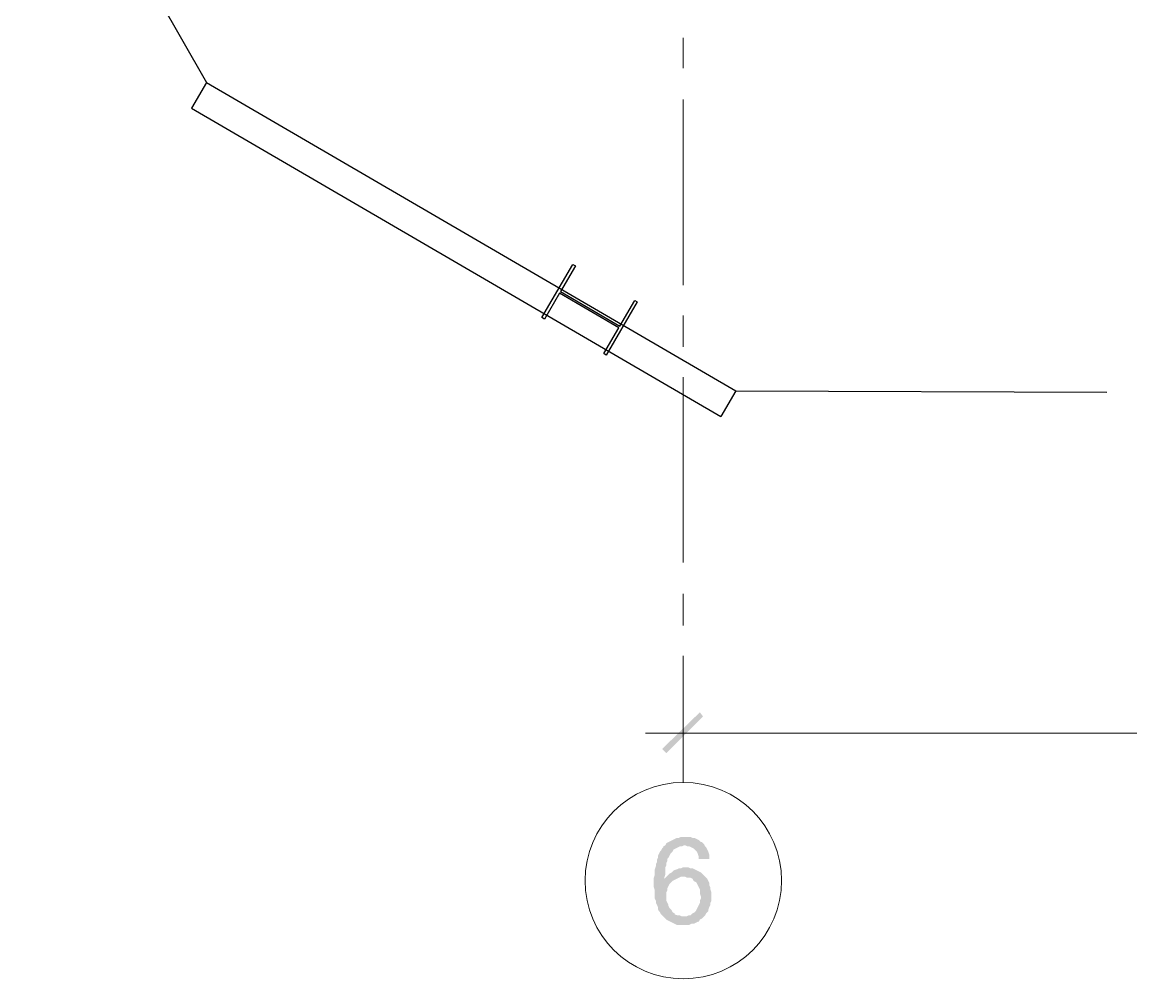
# Model space of a CAD drawing. Header units: millimetres. Extents: x -383313 to -161684, y -117025 to 99224.
# Drawn here: x -353183 to -348702, y -28245 to -24378 of the extents above; entities that cross this region are included whole.
import ezdxf

# ---------------------------------------------------------------- set-up
doc = ezdxf.new("R2010")
doc.units = ezdxf.units.MM
doc.header["$MEASUREMENT"] = 0
for name, color, linetype in [('001__КОНСТРУКТИВ__Двери', 13, 'Continuous'), ('001__КОНСТРУКТИВ__Колонны', 14, 'Continuous'), ('PDF_Geometry', 7, 'Continuous'), ('PDF_Solid Fills', 7, 'Continuous')]:
    doc.layers.add(name, color=color, linetype=linetype)

# ---------------------------------------------------------------- blocks, each defined once
blk = doc.blocks.new('A$Cf5759c35')
at = {"layer": 'PDF_Solid Fills'}
for points in [[(7958.5, -9406.5), (7941.6, -9406.5), (7933.1, -9410.7), (7924.6, -9410.7), (7916.2, -9414.9), (7907.7, -9419.2), (7899.2, -9423.4), (7890.8, -9427.6), (7882.3, -9431.9), (7878.1, -9440.3), (7954.3, -9440.3), (7958.5, -9440.3), (7967, -9444.6), (7975.4, -9444.6), (7983.9, -9448.8), (7992.4, -9453), (8000.8, -9461.5), (8000.8, -9461.5), (8005.1, -9465.7), (8009.3, -9474.2), (8013.5, -9486.9), (8013.5, -9495.4), (8055.9, -9495.4), (8055.9, -9486.9), (8055.9, -9478.4), (8051.6, -9465.7), (8047.4, -9457.3), (8043.2, -9448.8), (8038.9, -9444.6), (8034.7, -9436.1), (8026.2, -9427.6), (8022, -9427.6), (8013.5, -9419.2), (8005.1, -9414.9), (7996.6, -9410.7), (7988.1, -9410.7), (7979.7, -9406.5), (7967, -9406.5)], [(7878.1, -9440.3), (7869.6, -9444.6), (7869.6, -9448.8), (7865.4, -9453), (7861.1, -9461.5), (7856.9, -9465.7), (7852.7, -9474.2), (7848.4, -9482.7), (7848.4, -9491.1), (7844.2, -9499.6), (7844.2, -9508.1), (7840, -9516.5), (7840, -9525), (7835.7, -9537.7), (7835.7, -9546.2), (7835.7, -9558.9), (7831.5, -9571.6), (7831.5, -9580), (7831.5, -9592.7), (7831.5, -9597), (7831.5, -9609.7), (7835.7, -9622.4), (7835.7, -9635.1), (7835.7, -9643.5), (7835.7, -9656.2), (7840, -9664.7), (7840, -9673.2), (7844.2, -9681.6), (7848.4, -9690.1), (7848.4, -9698.6), (7852.7, -9707), (7856.9, -9711.3), (7861.1, -9719.7), (7865.4, -9724), (7869.6, -9728.2), (7878.1, -9736.7), (7882.3, -9740.9), (7890.8, -9745.1), (7899.2, -9749.4), (7907.7, -9753.6), (7916.2, -9757.8), (7924.6, -9762.1), (7933.1, -9762.1), (7945.8, -9762.1), (7954.3, -9762.1), (7954.3, -9762.1), (7967, -9762.1), (7975.4, -9762.1), (7983.9, -9757.8), (7992.4, -9757.8), (8000.8, -9753.6), (8009.3, -9749.4), (8013.5, -9749.4), (8017.8, -9740.9), (8026.2, -9736.7), (8034.7, -9728.2), (7954.3, -9728.2), (7945.8, -9728.2), (7937.3, -9724), (7928.9, -9724), (7916.2, -9719.7), (7916.2, -9715.5), (7907.7, -9711.3), (7903.5, -9702.8), (7895, -9694.3), (7890.8, -9685.9), (7890.8, -9681.6), (7886.5, -9673.2), (7882.3, -9664.7), (7882.3, -9656.2), (7882.3, -9643.5), (7882.3, -9639.3), (7882.3, -9630.8), (7886.5, -9622.4), (7886.5, -9613.9), (7890.8, -9605.4), (7895, -9597), (7903.5, -9588.5), (7907.7, -9584.3), (7916.2, -9580), (7873.8, -9575.8), (7873.8, -9571.6), (7878.1, -9558.9), (7878.1, -9550.4), (7878.1, -9537.7), (7878.1, -9529.2), (7882.3, -9520.8), (7882.3, -9512.3), (7886.5, -9503.8), (7886.5, -9495.4), (7890.8, -9491.1), (7895, -9482.7), (7899.2, -9474.2), (7907.7, -9465.7), (7911.9, -9457.3), (7920.4, -9453), (7928.9, -9448.8), (7937.3, -9444.6), (7945.8, -9444.6), (7954.3, -9440.3)], [(7962.7, -9529.2), (7950, -9529.2), (7941.6, -9533.5), (7933.1, -9533.5), (7924.6, -9537.7), (7911.9, -9541.9), (7911.9, -9541.9), (7903.5, -9550.4), (7895, -9554.6), (7886.5, -9563.1), (7882.3, -9567.3), (7873.8, -9575.8), (7916.2, -9580), (7924.6, -9575.8), (7933.1, -9571.6), (7941.6, -9567.3), (7950, -9567.3), (8034.7, -9563.1), (8030.5, -9558.9), (8022, -9550.4), (8013.5, -9546.2), (8005.1, -9541.9), (7996.6, -9537.7), (7988.1, -9533.5), (7979.7, -9533.5), (7971.2, -9529.2)], [(8034.7, -9563.1), (7950, -9567.3), (7958.5, -9567.3), (7967, -9571.6), (7979.7, -9571.6), (7988.1, -9575.8), (7992.4, -9584.3), (8000.8, -9588.5), (8005.1, -9592.7), (8009.3, -9601.2), (8013.5, -9609.7), (8017.8, -9618.1), (8017.8, -9626.6), (8017.8, -9635.1), (8022, -9647.8), (8022, -9656.2), (8017.8, -9664.7), (8017.8, -9673.2), (8013.5, -9681.6), (8009.3, -9690.1), (8005.1, -9698.6), (8000.8, -9707), (7996.6, -9711.3), (7988.1, -9715.5), (7979.7, -9724), (7971.2, -9724), (7962.7, -9728.2), (7954.3, -9728.2), (8034.7, -9728.2), (8038.9, -9724), (8043.2, -9715.5), (8051.6, -9707), (8051.6, -9702.8), (8055.9, -9690.1), (8060.1, -9681.6), (8060.1, -9673.2), (8064.3, -9664.7), (8064.3, -9656.2), (8064.3, -9643.5), (8064.3, -9639.3), (8064.3, -9630.8), (8060.1, -9618.1), (8060.1, -9609.7), (8055.9, -9601.2), (8055.9, -9592.7), (8051.6, -9584.3), (8047.4, -9575.8), (8038.9, -9567.3)]]:
    blk.add_hatch(color=8, dxfattribs=at).paths.add_polyline_path(points)
at = {"layer": 'PDF_Geometry', "color": 8, "lineweight": 13}
for points in [[(7950, -6176.4), (7950, -6299.2)], [(7950, -6426.2), (7950, -7175.5)], [(7950, -7298.3), (7950, -7425.3)], [(7950, -7548), (7950, -8297.3)], [(7950, -8424.3), (7950, -8551.3)], [(7950, -8674.1), (7950, -9186.3)], [(7797.6, -8987.4), (13097.8, -8987.4)]]:
    blk.add_lwpolyline(points, dxfattribs=at)
blk.add_circle((7950.8, -9583.1), 397.1, dxfattribs=at)
at = {"layer": 'PDF_Solid Fills', "color": 8, "lineweight": 13}
for points in [[(8017.8, -8902.7), (7882.3, -9067.8), (7865.4, -9050.9)], [(8030.5, -8919.6), (8017.8, -8902.7), (7882.3, -9067.8)]]:
    blk.add_solid(points, dxfattribs=at)

msp = doc.modelspace()

# ---------------------------------------------------------------- linework, layer by layer
at = {"lineweight": 30, "ltscale": 100}
for p, q in [((-352438.16082, -24622.01259), (-352498.54436, -24725.71325)), ((-352438.16082, -24622.01259), (-350298.9802, -25867.62952)), ((-352498.54436, -24725.71325), (-350359.36374, -25971.33019)), ((-350298.9802, -25867.62952), (-350359.36374, -25971.33019))]:
    msp.add_line(p, q, dxfattribs=at)
at = {"layer": '001__КОНСТРУКТИВ__Двери', "ltscale": 100}
for p, q in [((-353183.3563, -23320.21241), (-352438.16082, -24622.01259)), ((-350298.9802, -25867.62952), (-348798.99043, -25873.17139))]:
    msp.add_line(p, q, dxfattribs=at)
at = {"layer": '001__КОНСТРУКТИВ__Колонны', "linetype": 'Continuous', "lineweight": 30}
for p, q in [((-351082.94218, -25571.98627), (-350957.64633, -25356.80739)), ((-350947.18985, -25362.89606), (-351007.82499, -25467.02881)), ((-350957.64633, -25356.80739), (-350947.18985, -25362.89606)), ((-351011.85056, -25473.94219), (-351072.4857, -25578.07494)), ((-350772.0694, -25613.56363), (-351011.85056, -25473.94219)), ((-351007.82499, -25467.02881), (-350768.04383, -25606.65025)), ((-350696.95221, -25508.60617), (-350822.24806, -25723.78505)), ((-350768.04383, -25606.65025), (-350707.40869, -25502.5175)), ((-350707.40869, -25502.5175), (-350696.95221, -25508.60617)), ((-351072.4857, -25578.07494), (-351082.94218, -25571.98627)), ((-350832.70454, -25717.69638), (-350772.0694, -25613.56363)), ((-350822.24806, -25723.78505), (-350832.70454, -25717.69638))]:
    msp.add_line(p, q, dxfattribs=at)

# ---------------------------------------------------------------- block references
at = {"ltscale": 100}
msp.add_blockref('A$Cf5759c35', (-358461.97282, -18264.93104), dxfattribs=at)

doc.saveas('drawing.dxf')
